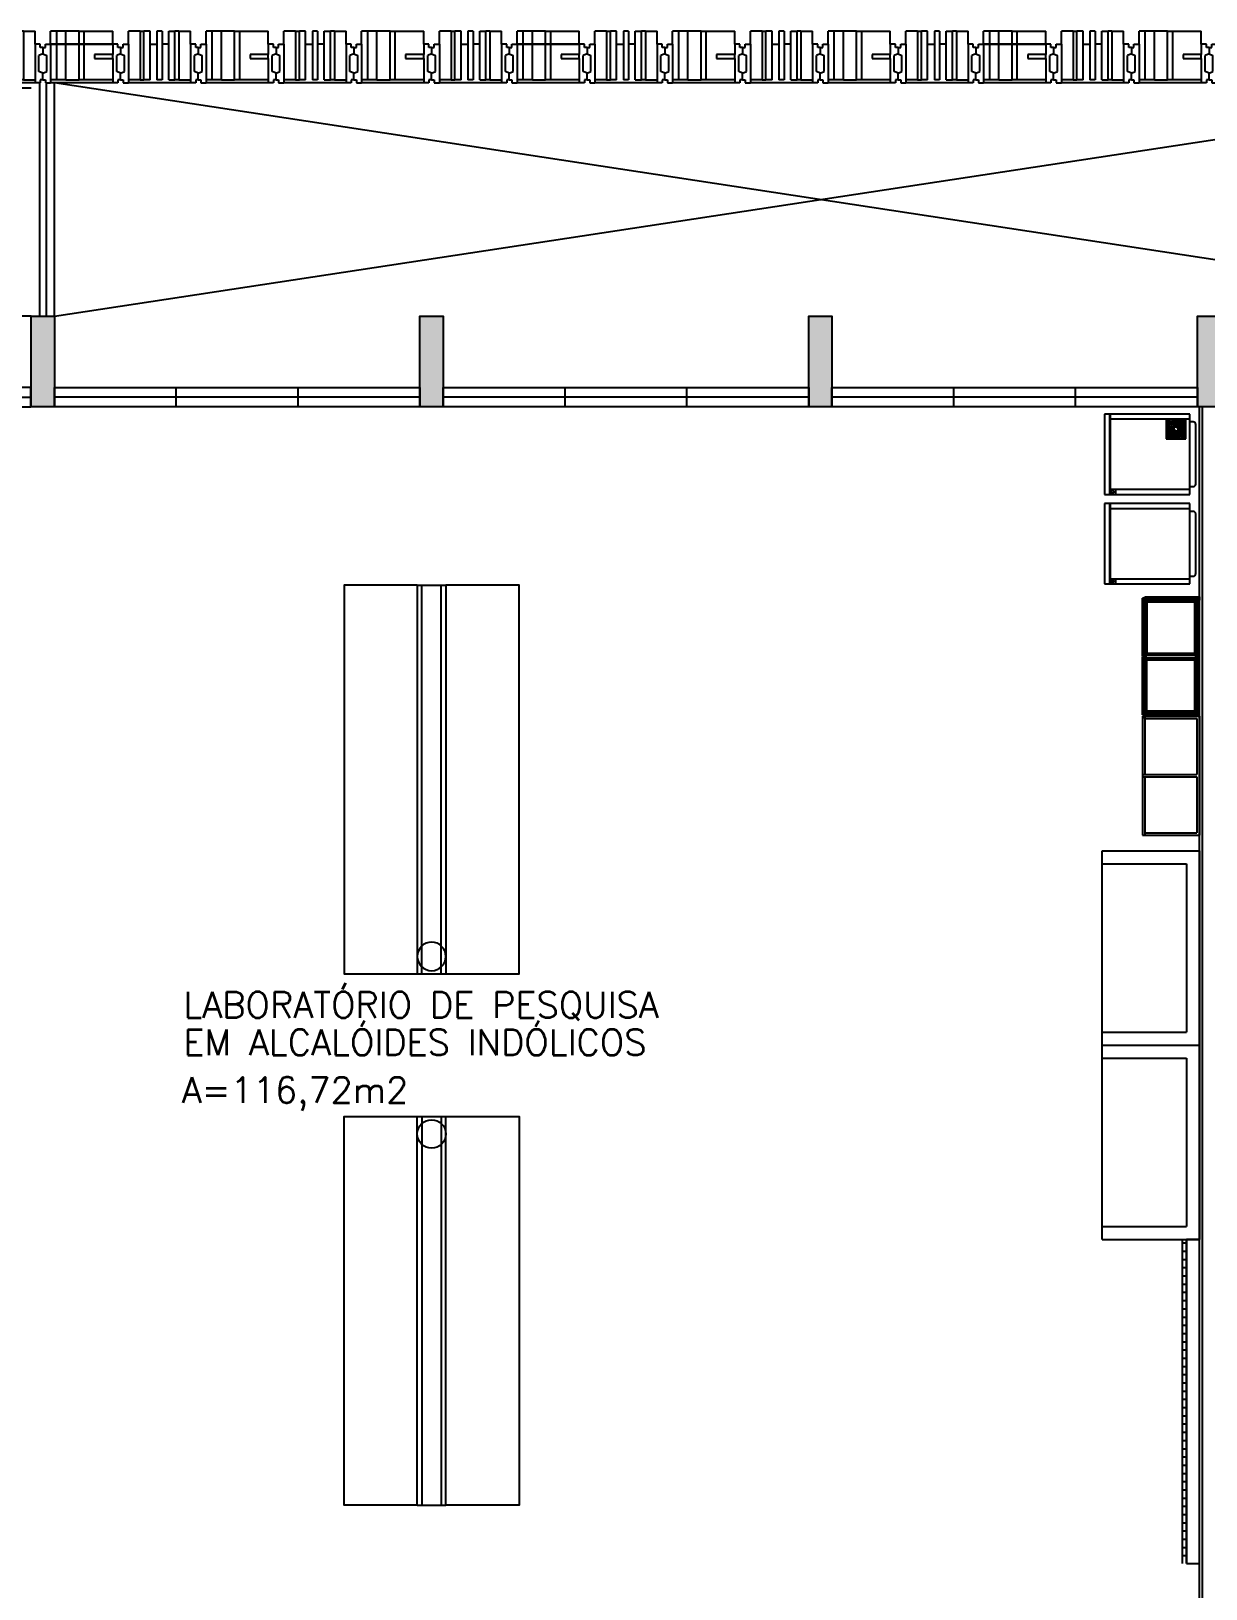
# Model space of a CAD drawing. Header units: inches. Extents: x -15 to 119, y -6 to 56.
# Drawn here: x 38.91 to 47.98, y 37.9 to 49.93 of the extents above; entities that cross this region are included whole.
import ezdxf

# ---------------------------------------------------------------- set-up
doc = ezdxf.new("R2010")
doc.units = ezdxf.units.IN
doc.header["$MEASUREMENT"] = 0
doc.header["$PDMODE"] = 1
doc.linetypes.add('HIDDEN', pattern=[9.525, 6.35, -3.175])
doc.linetypes.add('HIDDEN2', pattern=[4.7625, 3.175, -1.5875])
doc.layers.get('0').update_dxf_attribs({"linetype": 'CONTINUOUS'})
for name, color, linetype in [('ar-acesso', 2, 'CONTINUOUS'), ('ar-alv', 2, 'CONTINUOUS'), ('ar-armario180', 1, 'CONTINUOUS'), ('ar-brs', 1, 'CONTINUOUS'), ('ar-cap', 2, 'CONTINUOUS'), ('ar-castelo', 2, 'CONTINUOUS'), ('ar-copa', 1, 'CONTINUOUS'), ('ar-esq', 2, 'CONTINUOUS'), ('ar-estc', 3, 'CONTINUOUS'), ('ar-grade-lab', 2, 'CONTINUOUS'), ('ar-ralo', 1, 'CONTINUOUS'), ('ar-reboco', 2, 'CONTINUOUS'), ('ar-xis', 1, 'CONTINUOUS'), ('armario piso-teto', 2, 'CONTINUOUS'), ('armario-proj', 1, 'HIDDEN2'), ('armariop-t01', 1, 'CONTINUOUS'), ('banc-proj', 1, 'HIDDEN2'), ('bnc-1', 1, 'CONTINUOUS'), ('brs-proj', 1, 'HIDDEN'), ('brs1', 2, 'CONTINUOUS'), ('brs2', 1, 'CONTINUOUS'), ('brs3', 1, 'CONTINUOUS'), ('brs4', 1, 'CONTINUOUS'), ('brs5', 1, 'CONTINUOUS'), ('cap01', 2, 'CONTINUOUS'), ('cap02', 1, 'CONTINUOUS'), ('castelo', 2, 'CONTINUOUS'), ('cong', 7, 'CONTINUOUS'), ('COZ1', 1, 'CONTINUOUS'), ('COZ2', 1, 'CONTINUOUS'), ('ENDEREÇO', 2, 'CONTINUOUS'), ('esq-01', 3, 'CONTINUOUS'), ('esq-02', 2, 'CONTINUOUS'), ('estc-01', 3, 'CONTINUOUS'), ('h-estc', 8, 'CONTINUOUS'), ('ptm', 2, 'CONTINUOUS'), ('ralo', 1, 'HIDDEN2')]:
    doc.layers.add(name, color=color, linetype=linetype)
doc.styles.add('UNB-100', font='simplex.shx', dxfattribs={"height": 0.2})
pattern_1 = [(180, (-9.31, 42.225), (0, 0.0635), [])]

# ---------------------------------------------------------------- blocks, each defined once
blk = doc.blocks.new('plr01-01p')
at = {"layer": 'h-estc'}
blk.add_hatch(color=256, dxfattribs=at).paths.add_polyline_path([(0.09, 0.075), (-0.09, 0.075), (-0.09, -0.625), (0.09, -0.625)])
at = {"layer": 'cong'}
blk.add_point((0, 0), dxfattribs=at)
at = {"layer": 'estc-01'}
blk.add_lwpolyline([(-0.09, 0.075), (-0.09, -0.625), (0.09, -0.625), (0.09, 0.075)], close=True, dxfattribs=at)
blk = doc.blocks.new('esq02-01p')
at = {"layer": 'cong'}
blk.add_point((0, 0), dxfattribs=at)
at = {"layer": 'esq-01'}
for p, q in [((2.91, 0), (0.09, 0)), ((1.03, -0.075), (1.03, 0.075)), ((1.97, -0.075), (1.97, 0.075))]:
    blk.add_line(p, q, dxfattribs=at)
at = {"layer": 'esq-02'}
blk.add_lwpolyline([(2.91, -0.075), (0.09, -0.075), (0.09, 0.075), (2.91, 0.075)], close=True, dxfattribs=at)
blk = doc.blocks.new('pm-80-01p')
at = {"layer": 'cong'}
blk.add_point((0, 0), dxfattribs=at)
at = {"layer": 'ptm'}
for p, q in [((0.105, 0.075), (0.105, 0.875)), ((0.125, 0.875), (0.105, 0.875)), ((0.125, 0.075), (0.125, 0.875)), ((0.105, 0.075), (0.08, 0.075)), ((0.08, 0.075), (0.08, -0.075)), ((0.125, 0.075), (0.105, 0.075)), ((0.105, 0.075), (0.105, 0.05)), ((0.125, 0.05), (0.105, 0.05)), ((0.125, 0.05), (0.125, -0.075)), ((0.905, 0.05), (0.905, -0.075)), ((0.905, 0.05), (0.925, 0.05)), ((0.925, 0.075), (0.95, 0.075)), ((0.925, 0.075), (0.925, 0.05)), ((0.95, 0.075), (0.95, -0.075)), ((0.08, -0.075), (0.125, -0.075)), ((0.95, -0.075), (0.905, -0.075))]:
    blk.add_line(p, q, dxfattribs=at)
at = {"layer": 'ptm', "color": 1}
blk.add_arc((0.125, 0.075), 0.8, 360, 90, dxfattribs=at)
blk = doc.blocks.new('esq05-01p')
at = {"layer": 'cong'}
blk.add_point((0, 0), dxfattribs=at)
at = {"layer": 'esq-01'}
blk.add_line((2.0375, 0), (0.09, 0), dxfattribs=at)
at = {"layer": 'esq-02'}
blk.add_line((1.06375, 0.075), (1.06375, -0.075), dxfattribs=at)
blk.add_lwpolyline([(2.0375, -0.075), (0.09, -0.075), (0.09, 0.075), (2.0375, 0.075), (2.0375, -0.075)], close=True, dxfattribs=at)
at = {"xscale": -1}
blk.add_blockref('pm-80-01p', (2.9875, 0), dxfattribs=at)
blk = doc.blocks.new('brs01-01p-oeste')
at = {"layer": 'brs-proj'}
for p, q in [((0.92, -0.2), (0.92, 0.175)), ((2.12, -0.2), (2.12, 0.175))]:
    blk.add_line(p, q, dxfattribs=at)
at = {"layer": 'brs1'}
for p, q in [((0.18, -0.2), (0.18, 0.175)), ((0.228, 0.175), (0.18, 0.175)), ((0.228, -0.2), (0.228, 0.175)), ((0.372, -0.2), (0.372, 0.175)), ((0.372, 0.175), (0.42, 0.175)), ((0.42, -0.2), (0.42, 0.175)), ((0.707, -0.2), (0.707, 0.175)), ((0.778, 0.175), (0.707, 0.175)), ((0.778, -0.2), (0.778, 0.175)), ((1.38, -0.2), (1.38, 0.175)), ((1.428, 0.175), (1.38, 0.175)), ((1.428, -0.2), (1.428, 0.175)), ((1.572, -0.2), (1.572, 0.175)), ((1.572, 0.175), (1.62, 0.175)), ((1.62, -0.2), (1.62, 0.175)), ((1.907, -0.2), (1.907, 0.175)), ((1.978, 0.175), (1.907, 0.175)), ((1.978, -0.2), (1.978, 0.175)), ((2.58, -0.2), (2.58, 0.175)), ((2.628, 0.175), (2.58, 0.175)), ((2.628, -0.2), (2.628, 0.175)), ((2.772, -0.2), (2.772, 0.175)), ((2.772, 0.175), (2.82, 0.175)), ((2.82, -0.2), (2.82, 0.175)), ((0, 0.05), (0.02, 0.05)), ((0, 0.05), (0, 0)), ((0, 0), (0.03, -0.013)), ((0.02, 0.075), (0.06, 0.075)), ((0.02, 0.05), (0.02, 0.075)), ((0.06, 0.075), (0.06, -0.225)), ((0.54, 0.075), (0.54, -0.225)), ((0.58, 0.075), (0.54, 0.075)), ((0.6, 0), (0.57, -0.013)), ((0.58, 0.05), (0.58, 0.075)), ((0.6, 0.05), (0.58, 0.05)), ((0.6, 0.05), (0.62, 0.05)), ((0.6, 0.05), (0.6, 0)), ((0.6, 0.05), (0.6, 0)), ((0.6, 0), (0.63, -0.013)), ((0.62, 0.075), (0.66, 0.075)), ((0.62, 0.05), (0.62, 0.075)), ((0.66, 0.075), (0.66, -0.225)), ((1.14, 0.075), (1.14, -0.005)), ((1.18, 0.075), (1.14, 0.075)), ((1.2, 0), (1.17, -0.013)), ((1.18, 0.05), (1.18, 0.075)), ((1.2, 0.05), (1.18, 0.05)), ((1.2, 0.05), (1.22, 0.05)), ((1.2, 0.05), (1.2, 0)), ((1.2, 0.05), (1.2, 0)), ((1.2, 0), (1.23, -0.013)), ((1.22, 0.075), (1.26, 0.075)), ((1.22, 0.05), (1.22, 0.075)), ((1.26, 0.075), (1.26, -0.225)), ((1.74, 0.075), (1.74, -0.225)), ((1.78, 0.075), (1.74, 0.075)), ((1.8, 0), (1.77, -0.013)), ((1.78, 0.05), (1.78, 0.075)), ((1.8, 0.05), (1.78, 0.05)), ((1.8, 0.05), (1.82, 0.05)), ((1.8, 0.05), (1.8, 0)), ((1.8, 0.05), (1.8, 0)), ((1.8, 0), (1.83, -0.013)), ((1.82, 0.075), (1.86, 0.075)), ((1.82, 0.05), (1.82, 0.075)), ((1.86, 0.075), (1.86, -0.225)), ((2.34, 0.075), (2.34, -0.005)), ((2.38, 0.075), (2.34, 0.075)), ((2.4, 0), (2.37, -0.013)), ((2.38, 0.05), (2.38, 0.075)), ((2.4, 0.05), (2.38, 0.05)), ((2.4, 0.05), (2.42, 0.05)), ((2.4, 0.05), (2.4, 0)), ((2.4, 0.05), (2.4, 0)), ((2.4, 0), (2.43, -0.013)), ((2.42, 0.075), (2.46, 0.075)), ((2.42, 0.05), (2.42, 0.075)), ((2.46, 0.075), (2.46, -0.225)), ((2.94, 0.075), (2.94, -0.225)), ((2.98, 0.075), (2.94, 0.075)), ((3, 0), (2.97, -0.013)), ((2.98, 0.05), (2.98, 0.075)), ((3, 0.05), (2.98, 0.05)), ((3, 0.05), (3, 0)), ((0.03, -0.137), (0.03, -0.013)), ((0.57, -0.137), (0.57, -0.013)), ((0.63, -0.137), (0.63, -0.013)), ((1.14, -0.005), (1, -0.005)), ((1, -0.005), (1, -0.035)), ((1, -0.035), (1.14, -0.035)), ((1.14, -0.035), (1.14, -0.225)), ((1.17, -0.137), (1.17, -0.013)), ((1.23, -0.137), (1.23, -0.013)), ((1.77, -0.137), (1.77, -0.013)), ((1.83, -0.137), (1.83, -0.013)), ((2.34, -0.005), (2.2, -0.005)), ((2.2, -0.005), (2.2, -0.035)), ((2.2, -0.035), (2.34, -0.035)), ((2.34, -0.035), (2.34, -0.225)), ((2.37, -0.137), (2.37, -0.013)), ((2.43, -0.137), (2.43, -0.013)), ((2.97, -0.137), (2.97, -0.013)), ((0, -0.15), (0.03, -0.137)), ((0, -0.2), (0, -0.15)), ((0, -0.2), (0.02, -0.2)), ((0.02, -0.2), (0.02, -0.225)), ((0.02, -0.225), (0.06, -0.225)), ((0.228, -0.2), (0.18, -0.2)), ((0.372, -0.2), (0.42, -0.2)), ((0.58, -0.225), (0.54, -0.225)), ((0.6, -0.15), (0.57, -0.137)), ((0.58, -0.2), (0.58, -0.225)), ((0.6, -0.2), (0.58, -0.2)), ((0.6, -0.15), (0.63, -0.137)), ((0.6, -0.2), (0.6, -0.15)), ((0.6, -0.2), (0.6, -0.15)), ((0.6, -0.2), (0.62, -0.2)), ((0.62, -0.2), (0.62, -0.225)), ((0.62, -0.225), (0.66, -0.225)), ((1.18, -0.225), (1.14, -0.225)), ((1.2, -0.15), (1.17, -0.137)), ((1.18, -0.2), (1.18, -0.225)), ((1.2, -0.2), (1.18, -0.2)), ((1.2, -0.15), (1.23, -0.137)), ((1.2, -0.2), (1.2, -0.15)), ((1.2, -0.2), (1.2, -0.15)), ((1.2, -0.2), (1.22, -0.2)), ((1.22, -0.2), (1.22, -0.225)), ((1.22, -0.225), (1.26, -0.225)), ((1.428, -0.2), (1.38, -0.2)), ((1.572, -0.2), (1.62, -0.2)), ((1.78, -0.225), (1.74, -0.225)), ((1.8, -0.15), (1.77, -0.137)), ((1.78, -0.2), (1.78, -0.225)), ((1.8, -0.2), (1.78, -0.2)), ((1.8, -0.15), (1.83, -0.137)), ((1.8, -0.2), (1.8, -0.15)), ((1.8, -0.2), (1.8, -0.15)), ((1.8, -0.2), (1.82, -0.2)), ((1.82, -0.2), (1.82, -0.225)), ((1.82, -0.225), (1.86, -0.225)), ((1.978, -0.2), (1.907, -0.2)), ((2.38, -0.225), (2.34, -0.225)), ((2.4, -0.15), (2.37, -0.137)), ((2.38, -0.2), (2.38, -0.225)), ((2.4, -0.2), (2.38, -0.2)), ((2.4, -0.15), (2.43, -0.137)), ((2.4, -0.2), (2.4, -0.15)), ((2.4, -0.2), (2.4, -0.15)), ((2.4, -0.2), (2.42, -0.2)), ((2.42, -0.2), (2.42, -0.225)), ((2.42, -0.225), (2.46, -0.225)), ((2.628, -0.2), (2.58, -0.2)), ((2.772, -0.2), (2.82, -0.2)), ((2.98, -0.225), (2.94, -0.225)), ((3, -0.15), (2.97, -0.137)), ((2.98, -0.2), (2.98, -0.225)), ((3, -0.2), (2.98, -0.2)), ((3, -0.2), (3, -0.15))]:
    blk.add_line(p, q, dxfattribs=at)
at = {"layer": 'brs2'}
for p, q in [((0.228, 0.075), (0.28, 0.075)), ((0.372, 0.075), (0.32, 0.075)), ((1.428, 0.075), (1.48, 0.075)), ((1.572, 0.075), (1.52, 0.075)), ((2.628, 0.075), (2.68, 0.075)), ((2.772, 0.075), (2.72, 0.075)), ((0.54, -0.225), (0.06, -0.225)), ((1.14, -0.225), (0.66, -0.225)), ((1.74, -0.225), (1.26, -0.225)), ((2.34, -0.225), (1.86, -0.225)), ((2.94, -0.225), (2.46, -0.225))]:
    blk.add_line(p, q, dxfattribs=at)
at = {"layer": 'brs3'}
for p, q in [((0.15, 0.175), (0.18, 0.175)), ((0.45, 0.175), (0.42, 0.175)), ((1.35, 0.175), (1.38, 0.175)), ((1.65, 0.175), (1.62, 0.175)), ((2.55, 0.175), (2.58, 0.175)), ((2.85, 0.175), (2.82, 0.175)), ((0.15, -0.2), (0.18, -0.2)), ((0.45, -0.2), (0.42, -0.2)), ((0.778, -0.2), (0.707, -0.2)), ((1.35, -0.2), (1.38, -0.2)), ((1.65, -0.2), (1.62, -0.2)), ((2.55, -0.2), (2.58, -0.2)), ((2.85, -0.2), (2.82, -0.2))]:
    blk.add_line(p, q, dxfattribs=at)
at = {"layer": 'brs4'}
for p, q in [((0.06, 0.075), (0.06, 0.175)), ((0.15, 0.175), (0.06, 0.175)), ((0.15, 0.175), (0.15, -0.2)), ((0.28, 0.175), (0.28, -0.2)), ((0.32, 0.175), (0.28, 0.175)), ((0.32, 0.175), (0.32, -0.2)), ((0.45, 0.175), (0.54, 0.175)), ((0.45, 0.175), (0.45, -0.2)), ((0.54, 0.075), (0.54, 0.175)), ((0.66, 0.075), (0.66, 0.175)), ((0.707, 0.175), (0.66, 0.175)), ((0.88, 0.175), (0.778, 0.175)), ((0.88, 0.175), (1.14, 0.175)), ((0.88, -0.2), (0.88, 0.175)), ((1.14, 0.075), (1.14, 0.175)), ((1.26, 0.075), (1.26, 0.175)), ((1.35, 0.175), (1.26, 0.175)), ((1.35, 0.175), (1.35, -0.2)), ((1.48, 0.175), (1.48, -0.2)), ((1.52, 0.175), (1.48, 0.175)), ((1.52, 0.175), (1.52, -0.2)), ((1.65, 0.175), (1.74, 0.175)), ((1.65, 0.175), (1.65, -0.2)), ((1.74, 0.075), (1.74, 0.175)), ((1.86, 0.075), (1.86, 0.175)), ((1.907, 0.175), (1.86, 0.175)), ((2.08, 0.175), (1.978, 0.175)), ((2.08, 0.175), (2.34, 0.175)), ((2.08, -0.2), (2.08, 0.175)), ((2.34, 0.075), (2.34, 0.175)), ((2.46, 0.075), (2.46, 0.175)), ((2.55, 0.175), (2.46, 0.175)), ((2.55, 0.175), (2.55, -0.2)), ((2.68, 0.175), (2.68, -0.2)), ((2.72, 0.175), (2.68, 0.175)), ((2.72, 0.175), (2.72, -0.2)), ((2.85, 0.175), (2.94, 0.175)), ((2.85, 0.175), (2.85, -0.2)), ((2.94, 0.075), (2.94, 0.175)), ((0.15, -0.2), (0.06, -0.2)), ((0.32, -0.2), (0.28, -0.2)), ((0.45, -0.2), (0.54, -0.2)), ((0.707, -0.2), (0.66, -0.2)), ((0.778, -0.2), (0.88, -0.2)), ((1.14, -0.2), (0.88, -0.2)), ((1.35, -0.2), (1.26, -0.2)), ((1.52, -0.2), (1.48, -0.2)), ((1.65, -0.2), (1.74, -0.2)), ((1.907, -0.2), (1.86, -0.2)), ((1.978, -0.2), (2.08, -0.2)), ((2.34, -0.2), (2.08, -0.2)), ((2.55, -0.2), (2.46, -0.2)), ((2.72, -0.2), (2.68, -0.2)), ((2.85, -0.2), (2.94, -0.2))]:
    blk.add_line(p, q, dxfattribs=at)
at = {"layer": 'brs5'}
for p, q in [((1.14, -0.035), (1.14, -0.005)), ((2.34, -0.035), (2.34, -0.005))]:
    blk.add_line(p, q, dxfattribs=at)
at = {"layer": 'cong'}
for p in [(0, 0), (1.2, 0), (1.2, 0), (2.4, 0), (2.4, 0)]:
    blk.add_point(p, dxfattribs=at)
blk = doc.blocks.new('BRS01-01C-')
at = {"layer": 'brs-proj'}
for p, q in [((-0.075, 0.54), (-0.075, 0.06)), ((0.2, 0.28), (-0.175, 0.28))]:
    blk.add_line(p, q, dxfattribs=at)
at = {"layer": 'brs1'}
for p, q in [((-0.075, 0.58), (-0.075, 0.54)), ((-0.05, 0.58), (-0.075, 0.58)), ((-0.075, 0.54), (0.225, 0.54)), ((-0.05, 0.6), (-0.05, 0.58)), ((-0.05, 0.6), (0, 0.6)), ((0, 0.6), (0.013, 0.57)), ((0.137, 0.57), (0.013, 0.57)), ((0.15, 0.6), (0.137, 0.57)), ((0.2, 0.6), (0.15, 0.6)), ((0.2, 0.6), (0.2, 0.58)), ((0.2, 0.58), (0.225, 0.58)), ((0.225, 0.58), (0.225, 0.54)), ((-0.075, 0.06), (0.005, 0.06)), ((-0.075, 0.02), (-0.075, 0.06)), ((-0.05, 0.02), (-0.075, 0.02)), ((-0.05, 0), (-0.05, 0.02)), ((-0.05, 0), (0, 0)), ((0, 0), (0.013, 0.03)), ((0.137, 0.03), (0.013, 0.03)), ((0.035, 0.06), (0.225, 0.06)), ((0.15, 0), (0.137, 0.03)), ((0.2, 0), (0.15, 0)), ((0.2, 0.02), (0.225, 0.02)), ((0.2, 0), (0.2, 0.02)), ((0.225, 0.02), (0.225, 0.06))]:
    blk.add_line(p, q, dxfattribs=at)
at = {"layer": 'brs2'}
blk.add_line((0.225, 0.06), (0.225, 0.54), dxfattribs=at)
at = {"layer": 'brs3'}
for p, q in [((0.2, 0.493), (-0.175, 0.493)), ((-0.175, 0.422), (-0.175, 0.493)), ((0.2, 0.422), (0.2, 0.493)), ((0.2, 0.422), (-0.175, 0.422)), ((0.005, 0.06), (0.005, 0.2)), ((0.005, 0.2), (0.035, 0.2)), ((0.035, 0.2), (0.035, 0.06))]:
    blk.add_line(p, q, dxfattribs=at)
at = {"layer": 'brs4'}
for p, q in [((-0.075, 0.54), (-0.175, 0.54)), ((-0.175, 0.493), (-0.175, 0.54)), ((0.2, 0.493), (0.2, 0.54)), ((-0.175, 0.32), (-0.175, 0.06)), ((0.2, 0.32), (-0.175, 0.32)), ((0.2, 0.06), (0.2, 0.32)), ((-0.075, 0.06), (-0.175, 0.06))]:
    blk.add_line(p, q, dxfattribs=at)
at = {"layer": 'brs4', "color": 1}
for p, q in [((-0.175, 0.32), (-0.175, 0.422)), ((0.2, 0.422), (0.2, 0.32))]:
    blk.add_line(p, q, dxfattribs=at)
at = {"layer": 'brs5'}
blk.add_line((-0.075, 0.06), (-0.075, 0.54), dxfattribs=at)
at = {"layer": 'brs5', "color": 2}
blk.add_line((0.035, 0.06), (0.005, 0.06), dxfattribs=at)
at = {"layer": 'cong'}
blk.add_point((0, 0), dxfattribs=at)
blk = doc.blocks.new('GLDR-01P')
at = {"layer": 'COZ1', "color": 2}
for p, q in [((310, -65), (-310, -65)), ((-310, -65), (-310, -725)), ((310, -725), (310, -65)), ((-310, -725), (310, -725))]:
    blk.add_line(p, q, dxfattribs=at)
at = {"layer": 'COZ2', "color": 2}
for p, q in [((-270, -65), (-270, -680)), ((-250, -40), (-250, -65)), ((230, -20), (-230, -20)), ((250, -65), (250, -40)), ((270, -680), (270, -65)), ((-310, -680), (310, -680)), ((-310, -685), (310, -685)), ((270, -640), (310, -640))]:
    blk.add_line(p, q, dxfattribs=at)
blk.add_circle((290, -660), 9.23, dxfattribs=at)
for centre, start, end in [((-230, -40), 90, 180), ((230, -40), 0, 90)]:
    blk.add_arc(centre, 20, start, end, dxfattribs=at)
blk = doc.blocks.new('cp-01p')
at = {"layer": 'cap01'}
for p, q in [((-0.75, 0.75), (-0.75, 0.65)), ((-0.75, 0.75), (0, 0.75)), ((-0.725, 0.75), (0, 0.75)), ((0, -0.75), (0, 0.75)), ((-0.75, 0.65), (-0.1, 0.65)), ((-0.1, -0.65), (-0.1, 0.65)), ((-0.75, -0.65), (-0.1, -0.65)), ((-0.75, -0.65), (-0.75, -0.75)), ((-0.75, -0.75), (0, -0.75))]:
    blk.add_line(p, q, dxfattribs=at)
at = {"layer": 'cap02'}
blk.add_line((-0.75, 0.65), (-0.75, -0.65), dxfattribs=at)
blk = doc.blocks.new('bnc-pq-03bp')
at = {"layer": 'banc-proj'}
for p, q in [((-0.075, 3), (-0.075, 0)), ((0.075, 3), (0.075, 0))]:
    blk.add_line(p, q, dxfattribs=at)
at = {"layer": 'bnc-1'}
for points in [[(-0.11, 0), (-0.675, 0), (-0.675, 3), (-0.11, 3)], [(0.11, 3), (0.675, 3), (0.675, 0), (0.11, 0)]]:
    blk.add_lwpolyline(points, dxfattribs=at)
at = {"layer": 'castelo'}
for p, q in [((-0.11, 0), (-0.11, 3)), ((-0.11, 3), (0.11, 3)), ((0.11, 0), (0.11, 3)), ((-0.11, 0), (0.11, 0))]:
    blk.add_line(p, q, dxfattribs=at)
blk.add_circle((0, 2.865), 0.11, dxfattribs=at)
blk = doc.blocks.new('mob-ar5')
at = {"layer": 'armario piso-teto'}
for p, q in [((-0.48, 0.44), (0.44, 0.44)), ((-0.48, 0.42), (-0.48, 0.44)), ((-0.48, 0.44), (-0.48, 0.42)), ((-0.48, 0.42), (-0.48, 0)), ((-0.46, 0.42), (-0.48, 0.42)), ((-0.47, 0.42), (-0.03, 0.42)), ((-0.46, 0.42), (-0.46, 0.02)), ((-0.03, 0.44), (-0.03, 0.02)), ((-0.03, 0.44), (-0.03, 0.42)), ((-0.01, 0.44), (-0.01, 0.42)), ((-0.01, 0.44), (-0.01, 0.02)), ((-0.01, 0.42), (0.42, 0.42)), ((0.42, 0.42), (0.42, 0.02)), ((0.42, 0.42), (0.44, 0.42)), ((0.44, 0.44), (0.44, 0)), ((-0.48, 0), (0.44, 0)), ((-0.46, 0.02), (-0.03, 0.02)), ((-0.01, 0.02), (0.42, 0.02))]:
    blk.add_line(p, q, dxfattribs=at)
at = {"layer": 'cong'}
blk.add_point((0, 0), dxfattribs=at)
blk = doc.blocks.new('mob-ar5m')
at = {"layer": 'armario piso-teto'}
for p, q in [((-0.48, 0.42), (-0.48, 0)), ((-0.455, 0.42), (-0.48, 0.42)), ((-0.47, 0.44), (-0.0225, 0.44)), ((-0.47, 0.41), (-0.47, 0.01)), ((-0.47, 0.41), (-0.455, 0.41)), ((-0.46, 0.43), (-0.0325, 0.43)), ((-0.455, 0.41), (-0.455, 0.42)), ((-0.03, 0.42), (-0.03, 0.02)), ((-0.0175, 0.44), (0.43, 0.44)), ((-0.01, 0.42), (-0.01, 0.02)), ((-0.0075, 0.43), (0.42, 0.43)), ((0.415, 0.42), (0.44, 0.42)), ((0.415, 0.41), (0.415, 0.42)), ((0.43, 0.41), (0.415, 0.41)), ((0.43, 0.41), (0.43, 0.01)), ((0.44, 0.42), (0.44, 0)), ((-0.48, 0), (-0.455, 0)), ((-0.47, 0.035), (-0.46, 0.035)), ((-0.47, 0.01), (0.43, 0.01)), ((-0.46, 0.035), (-0.46, 0.02)), ((-0.46, 0.02), (0.42, 0.02)), ((-0.455, 0.01), (-0.455, 0)), ((0.415, 0.01), (0.415, 0)), ((0.44, 0), (0.415, 0)), ((0.42, 0.035), (0.42, 0.02)), ((0.43, 0.035), (0.42, 0.035))]:
    blk.add_line(p, q, dxfattribs=at)
at = {"layer": 'armario piso-teto', "linetype": 'Continuous'}
for p, q in [((-0.47, 0.42), (-0.47, 0.44)), ((-0.46, 0.42), (-0.46, 0.43)), ((-0.0325, 0.42), (-0.0325, 0.43)), ((-0.0325, 0.42), (-0.0075, 0.42)), ((-0.0225, 0.42), (-0.0225, 0.44)), ((-0.0225, 0.42), (-0.0225, 0.44)), ((-0.02, 0.42), (-0.02, 0.405)), ((-0.0175, 0.42), (-0.0175, 0.44)), ((-0.0175, 0.42), (-0.0175, 0.44)), ((-0.0075, 0.42), (-0.0075, 0.43)), ((0.42, 0.42), (0.42, 0.43)), ((0.43, 0.42), (0.43, 0.44)), ((-0.02, 0.02), (-0.02, 0.035))]:
    blk.add_line(p, q, dxfattribs=at)
at = {"layer": 'armario-proj', "linetype": 'HIDDEN2'}
for p, q in [((-0.455, 0.41), (-0.44, 0.41)), ((-0.44, 0.41), (-0.44, 0.02)), ((-0.045, 0.41), (-0.045, 0.02)), ((-0.03, 0.41), (-0.045, 0.41)), ((0.005, 0.41), (0.005, 0.02)), ((0.4, 0.41), (0.4, 0.02)), ((-0.44, 0.035), (-0.045, 0.035)), ((0.005, 0.035), (0.4, 0.035))]:
    blk.add_line(p, q, dxfattribs=at)
at = {"layer": 'armariop-t01', "linetype": 'Continuous'}
for p, q in [((-0.455, 0.42), (-0.0325, 0.42)), ((-0.455, 0.41), (-0.455, 0.02)), ((-0.45, 0.41), (-0.035, 0.41)), ((-0.45, 0.41), (-0.45, 0.025)), ((-0.445, 0.405), (-0.04, 0.405)), ((-0.445, 0.405), (-0.445, 0.03)), ((-0.01, 0.41), (0.005, 0.41)), ((0.415, 0.42), (-0.0075, 0.42)), ((0.41, 0.41), (-0.005, 0.41)), ((0.405, 0.405), (0, 0.405)), ((0.4, 0.4099), (0.415, 0.4099)), ((0.405, 0.405), (0.405, 0.03)), ((0.41, 0.41), (0.41, 0.025)), ((0.415, 0.41), (0.415, 0.02)), ((-0.455, 0), (0.415, 0))]:
    blk.add_line(p, q, dxfattribs=at)
at = {"layer": 'armariop-t01'}
for p, q in [((-0.04, 0.405), (-0.04, 0.03)), ((-0.035, 0.41), (-0.035, 0.025)), ((-0.005, 0.41), (-0.005, 0.025)), ((0, 0.405), (0, 0.03)), ((-0.45, 0.025), (-0.035, 0.025)), ((-0.445, 0.03), (-0.04, 0.03)), ((0.41, 0.025), (-0.005, 0.025)), ((0.405, 0.03), (0, 0.03))]:
    blk.add_line(p, q, dxfattribs=at)
at = {"layer": 'cong'}
blk.add_point((0, 0), dxfattribs=at)
blk = doc.blocks.new('ralo-15cm')
at = {"layer": 'ralo'}
h = blk.add_hatch(dxfattribs=at)
h.set_pattern_fill('DOTS', color=256, scale=0.005, style=0)
h.set_pattern_definition([(0, (-210.436618, -163.386024), (0.00396875, 0.0079375), [0, -0.0079375])])
h.paths.add_polyline_path([(0.07, 0.064, 0.109147), (0.065, 0.07), (0.044, 0.07, 0.234403), (0.037, 0.056, 0.031938), (0.037, 0.054, -0.085518), (0.053, 0.038, 0.304982), (0.07, 0.048)])
h.paths.add_polyline_path([(-0.047, 0.07), (-0.065, 0.07, 0.101422), (-0.07, 0.065), (-0.07, 0.047, 0.322568), (-0.052, 0.04, -0.06492), (-0.04, 0.051, 0.065904), (-0.039, 0.056, 0.253091)])
h.paths.add_polyline_path([(-0.054, -0.037, 0.248259), (-0.07, -0.043), (-0.07, -0.068, 0.039546), (-0.068, -0.07), (-0.044, -0.07, 0.224729), (-0.037, -0.055, 0.030017), (-0.037, -0.053, -0.089405)])
h.paths.add_polyline_path([(0.07, -0.042, 0.270307), (0.052, -0.039, -0.063767), (0.041, -0.051, 0.073161), (0.04, -0.056, 0.228135), (0.047, -0.07), (0.069, -0.07, 0.013274), (0.07, -0.069)])
at = {"layer": 'cong'}
blk.add_point((0, 0), dxfattribs=at)
at = {"layer": 'ralo'}
for p, q in [((-0.062, 0.002), (-0.065, 0.002)), ((-0.047, 0.002), (-0.059, 0.002)), ((-0.055, 0.029), (-0.058, 0.03)), ((-0.052, 0.033), (-0.055, 0.035)), ((-0.042, 0.021), (-0.053, 0.027)), ((-0.039, 0.026), (-0.05, 0.032)), ((-0.027, 0.002), (-0.044, 0.002)), ((-0.024, 0.011), (-0.04, 0.02)), ((-0.022, 0.015), (-0.037, 0.024)), ((-0.033, 0.052), (-0.035, 0.055)), ((-0.015, 0.022), (-0.032, 0.05)), ((-0.029, 0.055), (-0.03, 0.058)), ((-0.011, 0.024), (-0.027, 0.053)), ((-0.009, 0.002), (-0.024, 0.002)), ((-0.009, 0.002), (-0.022, 0.01)), ((-0.007, 0.007), (-0.02, 0.014)), ((-0.007, 0.007), (-0.014, 0.02)), ((-0.003, 0.009), (-0.01, 0.022)), ((-0.003, 0.062), (-0.003, 0.065)), ((-0.003, 0.027), (-0.003, 0.059)), ((-0.003, 0.009), (-0.003, 0.024)), ((0.002, 0.062), (0.002, 0.065)), ((0.002, 0.027), (0.002, 0.059)), ((0.002, 0.009), (0.002, 0.024)), ((0.002, 0.009), (0.01, 0.022)), ((0.007, 0.007), (0.014, 0.02)), ((0.007, 0.007), (0.02, 0.014)), ((0.009, 0.002), (0.022, 0.01)), ((0.009, 0.002), (0.024, 0.002)), ((0.011, 0.024), (0.027, 0.053)), ((0.015, 0.022), (0.032, 0.05)), ((0.022, 0.015), (0.05, 0.032)), ((0.024, 0.011), (0.053, 0.027)), ((0.027, 0.002), (0.044, 0.002)), ((0.029, 0.055), (0.03, 0.058)), ((0.033, 0.052), (0.035, 0.055)), ((0.047, 0.002), (0.059, 0.002)), ((0.052, 0.033), (0.055, 0.035)), ((0.055, 0.029), (0.058, 0.03)), ((0.062, 0.002), (0.065, 0.002)), ((-0.062, -0.003), (-0.065, -0.003)), ((-0.047, -0.003), (-0.059, -0.003)), ((-0.055, -0.029), (-0.058, -0.03)), ((-0.052, -0.033), (-0.055, -0.035)), ((-0.042, -0.021), (-0.053, -0.027)), ((-0.039, -0.026), (-0.05, -0.032)), ((-0.027, -0.003), (-0.044, -0.003)), ((-0.024, -0.011), (-0.04, -0.02)), ((-0.022, -0.015), (-0.037, -0.024)), ((-0.033, -0.052), (-0.035, -0.055)), ((-0.026, -0.039), (-0.032, -0.05)), ((-0.029, -0.055), (-0.03, -0.058)), ((-0.021, -0.042), (-0.027, -0.053)), ((-0.009, -0.003), (-0.024, -0.003)), ((-0.015, -0.022), (-0.024, -0.037)), ((-0.009, -0.003), (-0.022, -0.01)), ((-0.007, -0.007), (-0.02, -0.014)), ((-0.011, -0.024), (-0.02, -0.04)), ((-0.007, -0.007), (-0.014, -0.02)), ((-0.003, -0.009), (-0.01, -0.022)), ((-0.003, -0.009), (-0.003, -0.024)), ((-0.003, -0.027), (-0.003, -0.044)), ((-0.003, -0.047), (-0.003, -0.059)), ((-0.003, -0.062), (-0.003, -0.065)), ((0.002, -0.009), (0.002, -0.024)), ((0.002, -0.009), (0.01, -0.022)), ((0.002, -0.027), (0.002, -0.044)), ((0.002, -0.047), (0.002, -0.059)), ((0.002, -0.062), (0.002, -0.065)), ((0.007, -0.007), (0.02, -0.014)), ((0.007, -0.007), (0.014, -0.02)), ((0.009, -0.003), (0.024, -0.003)), ((0.009, -0.003), (0.022, -0.01)), ((0.011, -0.024), (0.02, -0.04)), ((0.015, -0.022), (0.024, -0.037)), ((0.021, -0.042), (0.027, -0.053)), ((0.022, -0.015), (0.037, -0.024)), ((0.024, -0.011), (0.04, -0.02)), ((0.026, -0.039), (0.032, -0.05)), ((0.027, -0.003), (0.044, -0.003)), ((0.029, -0.055), (0.03, -0.058)), ((0.033, -0.052), (0.035, -0.055)), ((0.039, -0.026), (0.05, -0.032)), ((0.042, -0.021), (0.053, -0.027)), ((0.047, -0.003), (0.059, -0.003)), ((0.052, -0.033), (0.055, -0.035)), ((0.055, -0.029), (0.058, -0.03)), ((0.062, -0.003), (0.065, -0.003))]:
    blk.add_line(p, q, dxfattribs=at)
for points in [[(-0.075, -0.075), (0.075, -0.075), (0.075, 0.075), (-0.075, 0.075)], [(-0.07, -0.07), (0.07, -0.07), (0.07, 0.07), (-0.07, 0.07)]]:
    blk.add_lwpolyline(points, close=True, dxfattribs=at)
blk.add_circle((0, 0), 0.065, dxfattribs=at)
for radius, start, end in [(0.0617, 152.3206, 177.6794), (0.0592, 152.4186, 177.5814), (0.0617, 122.3206, 147.6794), (0.0592, 122.4186, 147.5814), (0.0468, 153.0651, 176.9349), (0.0443, 153.2384, 176.7616), (0.0468, 123.0651, 146.9349), (0.0443, 123.2384, 146.7616), (0.0617, 92.3206, 117.6794), (0.0592, 92.4186, 117.5814), (0.0268, 155.3615, 174.6385), (0.0243, 155.916, 174.084), (0.0268, 125.3615, 144.6385), (0.0468, 93.0651, 116.9349), (0.0443, 93.2384, 116.7616), (0.0243, 125.916, 144.084), (0.0268, 95.3615, 114.6385), (0.0243, 95.916, 114.084), (0.0617, 62.3206, 87.6794), (0.0592, 62.4186, 87.5814), (0.0468, 63.0651, 86.9349), (0.0443, 63.2384, 86.7616), (0.0268, 65.3615, 84.6385), (0.0243, 65.916, 84.084), (0.0243, 35.916, 54.084), (0.0268, 35.3615, 54.6385), (0.0243, 5.916, 24.084), (0.0443, 33.2384, 56.7616), (0.0268, 5.3615, 24.6385), (0.0468, 33.0651, 56.9349), (0.0592, 32.4186, 57.5814), (0.0617, 32.3206, 57.6794), (0.0443, 3.2384, 26.7616), (0.0468, 3.0651, 26.9349), (0.0592, 2.4186, 27.5814), (0.0617, 2.3206, 27.6794), (0.0617, 182.3206, 207.6794), (0.0592, 182.4186, 207.5814), (0.0617, 212.3206, 237.6794), (0.0592, 212.4186, 237.5814), (0.0468, 183.0651, 206.9349), (0.0443, 183.2384, 206.7616), (0.0468, 213.0651, 236.9349), (0.0443, 213.2384, 236.7616), (0.0617, 242.3206, 267.6794), (0.0268, 185.3615, 204.6385), (0.0592, 242.4186, 267.5814), (0.0243, 185.916, 204.084), (0.0268, 215.3615, 234.6385), (0.0468, 243.0651, 266.9349), (0.0243, 215.916, 234.084), (0.0443, 243.2384, 266.7616), (0.0268, 245.3615, 264.6385), (0.0243, 245.916, 264.084), (0.0243, 275.916, 294.084), (0.0268, 275.3615, 294.6385), (0.0443, 273.2384, 296.7616), (0.0468, 273.0651, 296.9349), (0.0592, 272.4186, 297.5814), (0.0617, 272.3206, 297.6794), (0.0243, 305.916, 324.084), (0.0268, 305.3615, 324.6385), (0.0243, 335.916, 354.084), (0.0268, 335.3615, 354.6385), (0.0443, 303.2384, 326.7616), (0.0468, 303.0651, 326.9349), (0.0592, 302.4186, 327.5814), (0.0617, 302.3206, 327.6794), (0.0443, 333.2384, 356.7616), (0.0468, 333.0651, 356.9349), (0.0592, 332.4186, 357.5814), (0.0617, 332.3206, 357.6794)]:
    blk.add_arc((0, 0), radius, start, end, dxfattribs=at)

msp = doc.modelspace()

# ---------------------------------------------------------------- hatches: boundary and pattern name
at = {"layer": 'ar-grade-lab'}
h = msp.add_hatch(dxfattribs=at)
h.set_pattern_fill('LINE', color=256, scale=0.02, style=0)
h.set_pattern_definition(pattern_1)
h.paths.add_polyline_path([(47.825, 40.6), (47.795, 40.6), (47.795, 40.1), (47.825, 40.1)])
h.paths.add_polyline_path([(47.825, 40.1), (47.795, 40.1), (47.795, 39.1), (47.825, 39.1)])
h.paths.add_polyline_path([(47.825, 39.1), (47.795, 39.1), (47.795, 38.1), (47.825, 38.1)])
h.paths.add_polyline_path([(47.332, 39.553), (47.86, 39.553), (47.86, 39.853), (47.332, 39.853)], flags=9)
h.paths.add_polyline_path([(46.911, 39.278), (47.878, 39.278), (47.878, 39.578), (46.911, 39.578)], flags=9)
h = msp.add_hatch(dxfattribs=at)
h.set_pattern_fill('LINE', color=256, scale=0.02, style=0)
h.set_pattern_definition(pattern_1)
h.paths.add_polyline_path([(47.825, 40.1), (47.795, 40.1), (47.795, 39.1), (47.825, 39.1)])

# ---------------------------------------------------------------- linework, layer by layer
at = {"layer": 'ar-acesso'}
for p, q in [((39.09, 47.725), (39.09, 49.525)), ((39.09, 47.725), (39.09, 49.525)), ((39.09, 47.725), (39.09, 49.525)), ((38.91, 49.485), (30.09, 49.485)), ((38.91, 47.725), (36.135, 47.725))]:
    msp.add_line(p, q, dxfattribs=at)
at = {"layer": 'ar-alv'}
msp.add_line((47.95, 37.171), (47.95, 47.025), dxfattribs=at)
at = {"layer": 'ar-castelo'}
msp.add_lwpolyline([(47.825, 38.1), (47.925, 38.1), (47.925, 40.6), (47.825, 40.6)], close=True, dxfattribs=at)
at = {"layer": 'ar-esq'}
for p, q in [((38.975, 49.525), (38.975, 47.725)), ((39.025, 49.525), (39.025, 47.725))]:
    msp.add_line(p, q, dxfattribs=at)
at = {"layer": 'ar-grade-lab'}
for p, q in [((47.795, 38.1), (47.795, 40.6)), ((47.825, 38.1), (47.825, 40.6))]:
    msp.add_line(p, q, dxfattribs=at)
at = {"layer": 'ar-reboco'}
msp.add_line((47.925, 37.171), (47.925, 47.025), dxfattribs=at)
at = {"layer": 'ar-xis'}
for p, q in [((39.09, 47.725), (50.91, 49.525)), ((50.91, 47.725), (39.09, 49.525))]:
    msp.add_line(p, q, dxfattribs=at)

# ---------------------------------------------------------------- block references
at = {"xscale": -1, "rotation": 180}
msp.add_blockref('bnc-pq-03bp', (42, 45.65), dxfattribs=at)
at = {"rotation": 89.99999999999999}
msp.add_blockref('mob-ar5m', (47.925, 45.12), dxfattribs=at)
msp.add_blockref('bnc-pq-03bp', (42, 38.55))
at = {"layer": 'ar-armario180', "xscale": -1, "rotation": 89.99999999999993}
msp.add_blockref('mob-ar5', (47.925, 44.16), dxfattribs=at)
at = {"layer": 'ar-brs'}
for p in [(36, 49.75), (39.6, 49.75), (43.2, 49.75), (46.8, 49.75)]:
    msp.add_blockref('brs01-01p-oeste', p, dxfattribs=at)
at = {"layer": 'ar-brs', "xscale": -1, "rotation": 90}
for p in [(39.6, 49.75), (43.2, 49.75), (46.8, 49.75)]:
    msp.add_blockref('BRS01-01C-', p, dxfattribs=at)
at = {"layer": 'ar-cap', "xscale": -1, "rotation": 180}
for p in [(47.925, 42.85), (47.925, 41.35)]:
    msp.add_blockref('cp-01p', p, dxfattribs=at)
at = {"layer": 'ar-copa', "xscale": 0.001000000000004775, "yscale": 0.001000000000004775, "zscale": 0.001000000000004775, "rotation": 270}
for p in [(47.917, 46.66), (47.917, 45.969)]:
    msp.add_blockref('GLDR-01P', p, dxfattribs=at)
at = {"layer": 'ar-esq', "xscale": -1}
msp.add_blockref('esq05-01p', (38.997, 47.1), dxfattribs=at)
at = {"layer": 'ar-esq'}
for p in [(39, 47.1), (42, 47.1), (45, 47.1)]:
    msp.add_blockref('esq02-01p', p, dxfattribs=at)
at = {"layer": 'ar-estc', "xscale": -1, "rotation": 180}
for p in [(39, 47.1), (42, 47.1), (45, 47.1), (48, 47.1)]:
    msp.add_blockref('plr01-01p', p, dxfattribs=at)
at = {"layer": 'ar-ralo', "rotation": 180}
msp.add_blockref('ralo-15cm', (47.745, 46.855), dxfattribs=at)

# ---------------------------------------------------------------- texts
at = {"layer": 'ENDEREÇO', "style": 'UNB-100'}
for s, p in [('LABORATÓRIO DE PESQUISA', (40.084, 42.311)), ('EM ALCALÓIDES INDÓLICOS', (40.084, 42.022)), ('A=116,72m2', (40.072, 41.654))]:
    msp.add_text(s, height=0.2, dxfattribs=at).set_placement(p)

doc.saveas('drawing.dxf')
